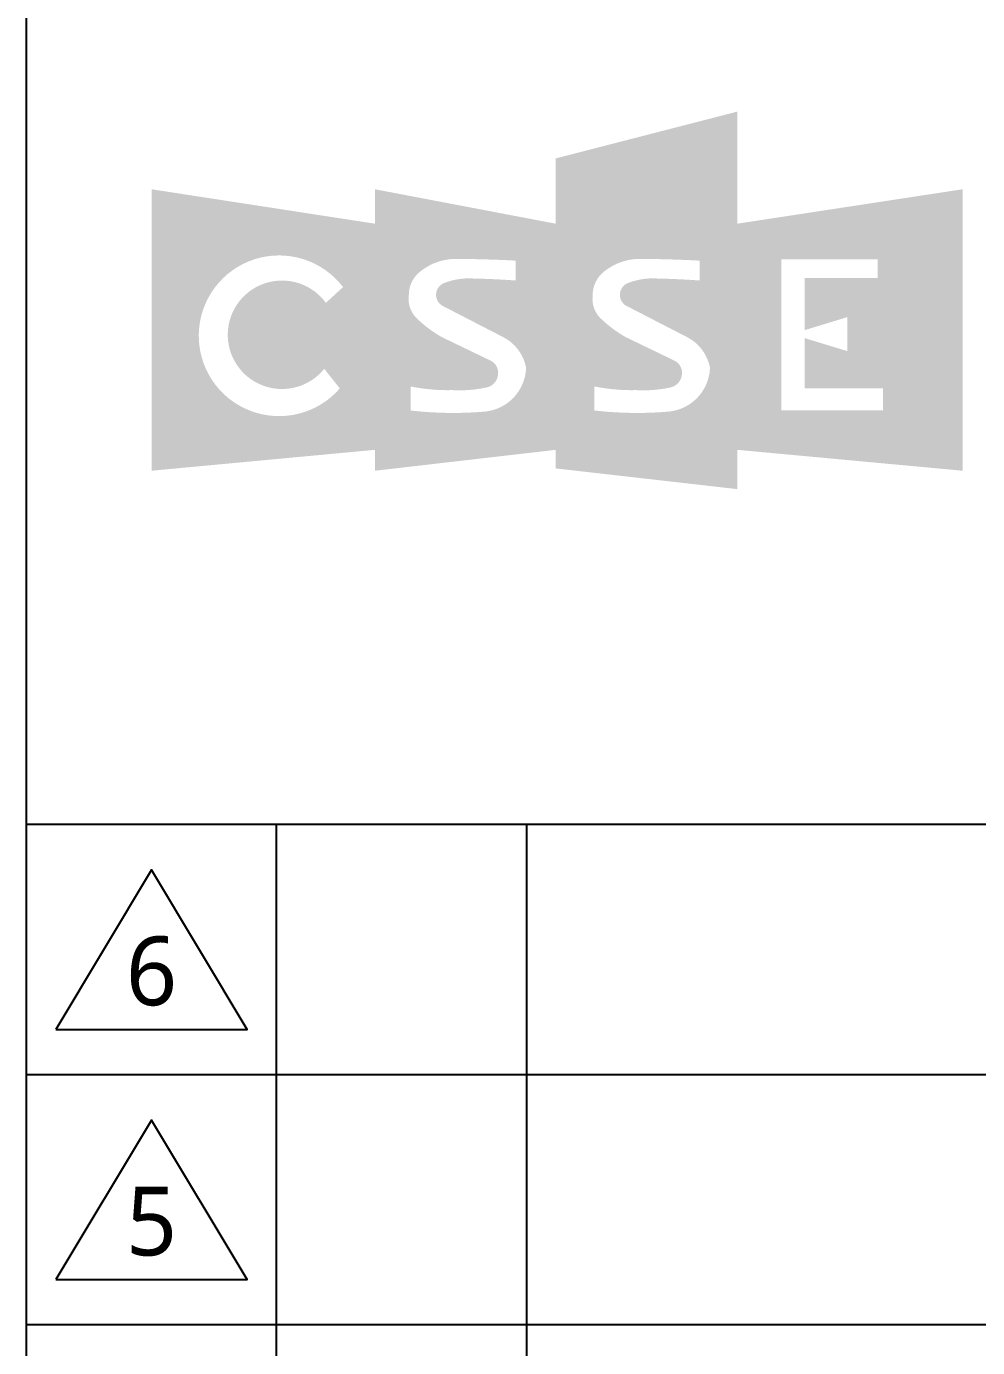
# Model space of a CAD drawing. Header units: millimetres. Extents: x 0 to 25200, y 0 to 17820.
# Drawn here: x 22320 to 23232, y 5018 to 6286 of the extents above; entities that cross this region are included whole.
import ezdxf
from ezdxf.enums import TextEntityAlignment as Align

# ---------------------------------------------------------------- set-up
doc = ezdxf.new("R2010")
doc.units = ezdxf.units.MM
doc.header["$LTSCALE"] = 30
doc.layers.add('sheet', color=7, linetype='Continuous')
doc.layers.add('XR_SHEET (구조)$0$sheet', color=7, linetype='Continuous')
doc.styles.add('XR_SHEET (구조)$0$Kiahn', font='malgun.ttf')

# ---------------------------------------------------------------- blocks, each defined once
blk = doc.blocks.new('XR_SHEET (구조)$0$S_BOX$0$A$C0C710F1D')
at = {"layer": 'XR_SHEET (구조)$0$sheet'}
h = blk.add_hatch(color=253, dxfattribs=at)
h.dxf.hatch_style = 1
h.paths.add_polyline_path([(18.728, 2.483), (12.925, 0.987), (12.925, -8.927), (18.728, -9.588)])
h.paths.add_polyline_path([(16.54, -7.109, -0.049399), (14.159, -7.074), (14.159, -6.305, 0.055516), (15.499, -6.423, 0.069121), (16.619, -6.331, 0.348562), (16.959, -5.857, 0.288527), (16.717, -5.479), (15.163, -4.729, -0.06014), (14.411, -4.177, -0.255382), (14.104, -3.402, -0.23918), (14.483, -2.619, -0.170171), (15.628, -2.226, -0.011475), (17.525, -2.282), (17.525, -2.917, 0.013881), (15.985, -2.85, 0.08874), (15.226, -3.001, 0.605403), (15.161, -3.717), (17.127, -4.73, -0.232125), (17.855, -5.709, -0.375196)], flags=16)
h = blk.add_hatch(color=253, dxfattribs=at)
h.dxf.hatch_style = 1
h.paths.add_polyline_path([(7.145, -1.101), (0, 0), (0, -9), (7.145, -8.332)])
h.paths.add_polyline_path([(5.522, -5.742), (6.02, -6.368, -2.814949), (6.123, -3.128), (5.574, -3.632, 2.948244)], flags=16)
h = blk.add_hatch(color=256, dxfattribs=at)
h.dxf.hatch_style = 1
h.paths.add_polyline_path([(7.145, -9), (12.925, -8.332), (12.925, -1.101), (7.145, 0)])
h.paths.add_polyline_path([(9.62, -6.423, 0.069121), (10.741, -6.331, 0.348562), (11.081, -5.857, 0.288527), (10.839, -5.479), (9.284, -4.729, -0.06014), (8.533, -4.177, -0.255382), (8.225, -3.402, -0.23918), (8.604, -2.619, -0.170171), (9.749, -2.226, -0.011475), (11.646, -2.282), (11.646, -2.917, 0.013881), (10.106, -2.85, 0.08874), (9.347, -3.001, 0.605403), (9.283, -3.717), (11.248, -4.73, -0.232125), (11.976, -5.709, -0.375196), (10.661, -7.109, -0.049399), (8.28, -7.074), (8.28, -6.305, 0.055516)], flags=16)
h = blk.add_hatch(color=256, dxfattribs=at)
h.dxf.hatch_style = 1
h.paths.add_polyline_path([(25.93, -9), (25.93, 0), (18.728, -1.101), (18.728, -8.332)])
h.paths.add_polyline_path([(20.134, -7.064), (20.134, -2.24), (23.218, -2.24), (23.218, -2.835), (20.878, -2.835), (20.878, -4.505), (22.249, -4.088), (22.249, -5.176), (20.878, -4.759), (20.878, -6.37), (23.384, -6.37), (23.384, -7.064)], flags=16)
blk = doc.blocks.new('XR_SHEET (구조)$0$A3-SHEET')
at = {"layer": 'XR_SHEET (구조)$0$sheet', "color": 2, "linetype": 'Continuous'}
for p, q in [((372, 8), (372, 288)), ((412, 92), (372, 92))]:
    blk.add_line(p, q, dxfattribs=at)
at = {"layer": 'XR_SHEET (구조)$0$sheet'}
for p, q in [((412, 92), (372, 92)), ((376, 64), (376, 92)), ((380, 64), (380, 92)), ((412, 88), (372, 88)), ((412, 84), (372, 84))]:
    blk.add_line(p, q, dxfattribs=at)
at = {"layer": 'XR_SHEET (구조)$0$sheet', "color": 9}
for points in [[(372.469, 88.724), (375.531, 88.724), (374, 91.276)], [(372.469, 84.724), (375.531, 84.724), (374, 87.276)]]:
    blk.add_lwpolyline(points, close=True, dxfattribs=at)
at = {"layer": 'XR_SHEET (구조)$0$sheet', "color": 7, "xscale": 0.5, "yscale": 0.5, "zscale": 0.5}
blk.add_blockref('XR_SHEET (구조)$0$S_BOX$0$A$C0C710F1D', (374, 102.157), dxfattribs=at)
at = {"layer": 'XR_SHEET (구조)$0$sheet', "color": 9, "style": 'XR_SHEET (구조)$0$Kiahn'}
for s, p in [('6', (374, 89.11)), ('5', (374, 85.11))]:
    blk.add_text(s, height=1.1, dxfattribs=at).set_placement(p, align=Align.CENTER)
blk = doc.blocks.new('XR_SHEET (구조)')
at = {"layer": 'XR_SHEET (구조)$0$sheet'}
blk.add_blockref('XR_SHEET (구조)$0$A3-SHEET', (0, 0), dxfattribs=at)

msp = doc.modelspace()

# ---------------------------------------------------------------- block references
at = {"layer": 'sheet', "xscale": 60.00000000003136, "yscale": 60.00000000003136, "zscale": 60.00000000003136}
msp.add_blockref('XR_SHEET (구조)', (0, 0), dxfattribs=at)

doc.saveas('drawing.dxf')
